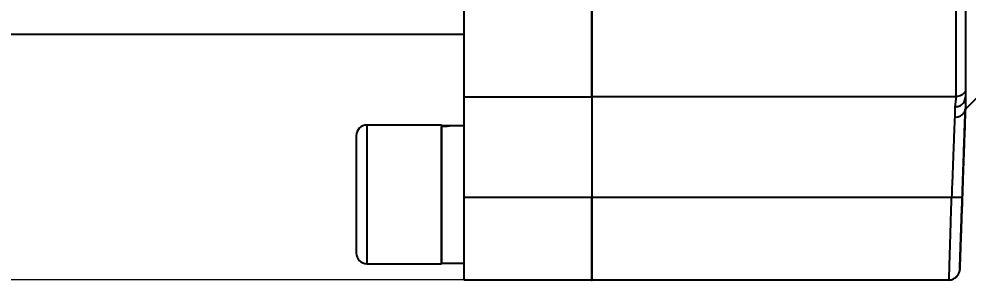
# Model space of a CAD drawing. Header units: millimetres. Extents: x 5659 to 7608, y 3628 to 5007.
# Drawn here: x 6862.7 to 6951.7, y 4674.5 to 4699.2 of the extents above; entities that cross this region are included whole.
import ezdxf

# ---------------------------------------------------------------- set-up
doc = ezdxf.new("R2010")
doc.units = ezdxf.units.MM
doc.layers.add('AM_5', color=3, linetype='Continuous', lineweight=25)
doc.styles.add('SLDTEXTSTYLE1', font='txt.shx', dxfattribs={"width": 0.7, "bigfont": 'gbcbig.shx'})
doc.dimstyles.new('SLDDIMSTYLE12$0', dxfattribs={"dimtxt": 12, "dimasz": 10, "dimexe": 0, "dimexo": 0.0625, "dimgap": 0.875, "dimtad": 1, "dimdec": 1, "dimlfac": 1.8, "dimrnd": 1e-09, "dimzin": 12, "dimdsep": 46, "dimtxsty": 'SLDTEXTSTYLE1', "dimcen": 0.09, "dimdle": 8.16, "dimclrd": 3, "dimclre": 3, "dimadec": 0, "dimazin": 3, "dimtfac": 1, "dimtdec": 1, "dimtofl": 0, "dimtmove": 0, "dimatfit": 3, "dimfxl": 0, "dimfrac": 2, "dimtolj": 1, "dimlwd": 5, "dimlwe": 5, "dimarcsym": 0})

# ---------------------------------------------------------------- blocks, each defined once
blk = doc.blocks.new('*D67')
at = {"layer": 'AM_5', "color": 3, "lineweight": 5, "transparency": 16777216}
blk.add_line((6904.381, 4860.719), (6737.76, 4860.719), dxfattribs=at)
at = {"layer": 'AM_5', "color": 3, "linetype": 'Continuous', "lineweight": 5, "transparency": 16777216}
for p, q in [((6737.76, 4850.719), (6737.76, 4684.719)), ((6904.381, 4674.719), (6737.76, 4674.719))]:
    blk.add_line(p, q, dxfattribs=at)
at = {"layer": 'AM_5', "color": 3, "transparency": 16777216}
for points in [[(6736.093, 4850.719), (6739.427, 4850.719), (6737.76, 4860.719)], [(6736.093, 4684.719), (6739.427, 4684.719), (6737.76, 4674.719)]]:
    blk.add_solid(points, dxfattribs=at)
at = {"layer": 'Defpoints', "color": 0, "transparency": 16777216}
for p in [(6904.444, 4860.719), (6737.76, 4674.719), (6904.444, 4674.719)]:
    blk.add_point(p, dxfattribs=at)
at = {"layer": 'AM_5', "color": 0, "transparency": 16777216, "insert": (6730.885, 4767.719), "char_height": 12, "attachment_point": 5, "rotation": 90, "style": 'SLDTEXTSTYLE1'}
blk.add_mtext('\\A1;186', dxfattribs=at)

msp = doc.modelspace()

# ---------------------------------------------------------------- linework, layer by layer
at = {"color": 7, "linetype": 'Continuous', "lineweight": 25}
for p, q in [((6763.443, 4697.719), (6904.443, 4697.719)), ((6904.443, 4691.874), (6916.443, 4691.874)), ((6904.443, 4691.874), (6904.443, 4682.438)), ((6916.443, 4691.888), (6950.577, 4691.888)), ((6916.443, 4691.874), (6916.443, 4682.438)), ((6950.577, 4691.888), (6950.443, 4690.917)), ((6951.367, 4691.461), (6951.443, 4691.799)), ((6951.374, 4691.477), (6951.444, 4691.875)), ((6951.443, 4692.377), (6951.443, 4691.799)), ((6951.443, 4690.698), (6952.857, 4692.112)), ((6951.443, 4691.799), (6951.443, 4690.729)), ((6950.443, 4690.917), (6950.443, 4689.955)), ((6951.443, 4690.729), (6951.443, 4690.698)), ((6951.443, 4690.698), (6951.443, 4690.671)), ((6902.343, 4689.219), (6895.343, 4689.219)), ((6895.343, 4689.219), (6895.343, 4676.219)), ((6902.343, 4689.219), (6902.343, 4676.219)), ((6902.343, 4676.279), (6902.343, 4689.043)), ((6916.443, 4682.438), (6904.443, 4682.438)), ((6904.443, 4682.438), (6904.443, 4674.719)), ((6916.443, 4674.718), (6916.443, 4682.438)), ((6950.154, 4682.435), (6916.443, 4682.435)), ((6895.343, 4676.219), (6902.343, 4676.219)), ((6902.343, 4676.279), (6904.443, 4676.279)), ((6904.443, 4674.719), (6916.443, 4674.718)), ((6916.443, 4674.699), (6949.92, 4674.698))]:
    msp.add_line(p, q, dxfattribs=at)
at = {"color": 7, "linetype": 'Continuous', "lineweight": 25, "flags": 128}
for points in [[(6904.443, 4751.785), (6904.443, 4746.666), (6904.443, 4741.644), (6904.443, 4736.742), (6904.443, 4731.984), (6904.443, 4727.391), (6904.443, 4722.985), (6904.443, 4718.786), (6904.443, 4714.813), (6904.443, 4711.085), (6904.443, 4707.62), (6904.443, 4704.432), (6904.443, 4701.537), (6904.443, 4698.949), (6904.443, 4696.678), (6904.443, 4694.737), (6904.443, 4693.133), (6904.443, 4691.874)], [(6916.443, 4691.874), (6916.443, 4693.133), (6916.443, 4694.737), (6916.443, 4696.678), (6916.443, 4698.948), (6916.443, 4701.537), (6916.443, 4704.432), (6916.443, 4707.62), (6916.443, 4711.085), (6916.443, 4714.813), (6916.443, 4718.786), (6916.443, 4722.985), (6916.443, 4727.391), (6916.443, 4731.984), (6916.443, 4736.742), (6916.443, 4741.644), (6916.443, 4746.666), (6916.443, 4751.785)], [(6950.577, 4691.888), (6950.577, 4693.158), (6950.577, 4694.772), (6950.577, 4696.724), (6950.577, 4699.005), (6950.577, 4701.603), (6950.577, 4704.508), (6950.577, 4707.704), (6950.577, 4711.179), (6950.577, 4714.914), (6950.577, 4718.894), (6950.577, 4723.1), (6950.577, 4727.513), (6950.577, 4732.111), (6950.577, 4736.874), (6950.577, 4741.78), (6950.577, 4746.805), (6950.577, 4751.927)], [(6951.443, 4752.029), (6951.443, 4746.94), (6951.443, 4741.947), (6951.443, 4737.073), (6951.443, 4732.341), (6951.443, 4727.772), (6951.443, 4723.388), (6951.443, 4719.209), (6951.443, 4715.255), (6951.443, 4711.543), (6951.443, 4708.091), (6951.443, 4704.915), (6951.443, 4702.03), (6951.443, 4699.448), (6951.443, 4697.182), (6951.443, 4695.243), (6951.443, 4693.639), (6951.443, 4692.377)]]:
    msp.add_lwpolyline(points, dxfattribs=at)
at = {"color": 7, "linetype": 'Continuous', "lineweight": 25}
for centre, start, end in [((6895.343, 4688.219), 89.99969, 179.99969), ((6895.343, 4677.219), 179.99969, 269.99969)]:
    msp.add_arc(centre, 1, start, end, dxfattribs=at)
for centre, start_param, end_param in [((6902.343, 4682.719), 1.476523, 1.570796), ((6904.443, 4682.719), 1.570796, 1.760193)]:
    msp.add_ellipse(centre, major_axis=(11.154, 0), ratio=0.57735, start_param=start_param, end_param=end_param, dxfattribs=at)
for points in [[(6916.443, 4751.924), (6916.443, 4749.5), (6916.443, 4744.653), (6916.443, 4737.635), (6916.443, 4730.886), (6916.443, 4724.481), (6916.443, 4718.476), (6916.443, 4712.929), (6916.443, 4707.89), (6916.443, 4703.407), (6916.443, 4699.517), (6916.443, 4696.274), (6916.443, 4693.643), (6916.443, 4692.473), (6916.443, 4691.888)], [(6916.443, 4691.888), (6916.443, 4691.554), (6916.443, 4690.884), (6916.443, 4688.633), (6916.443, 4685.748), (6916.443, 4683.539), (6916.443, 4682.435)], [(6951.443, 4692.377), (6951.394, 4692.306), (6951.295, 4692.165), (6951.082, 4692.011), (6950.839, 4691.907), (6950.664, 4691.894), (6950.577, 4691.888)], [(6950.443, 4690.917), (6950.573, 4690.931), (6950.834, 4690.958), (6951.175, 4691.158), (6951.303, 4691.36), (6951.367, 4691.461)]]:
    msp.add_open_spline(points, degree=3, dxfattribs=at)
for points, knots in [([(6950.443, 4689.955), (6950.425, 4689.493), (6950.388, 4688.527), (6950.321, 4686.762), (6950.241, 4684.708), (6950.186, 4683.26), (6950.154, 4682.435)], [0, 0, 0, 0, 0.238849, 0.499933, 0.714824, 1, 1, 1, 1]), ([(6950.443, 4689.955), (6950.54, 4689.96), (6950.717, 4689.97), (6950.953, 4690.052), (6951.184, 4690.187), (6951.35, 4690.375), (6951.431, 4690.572), (6951.439, 4690.682), (6951.443, 4690.729)], [0, 0, 0, 0, 0.187445, 0.340982, 0.492937, 0.740761, 0.88904, 1, 1, 1, 1]), ([(6951.154, 4682.433), (6951.182, 4683.252), (6951.238, 4684.857), (6951.317, 4687.105), (6951.387, 4689.124), (6951.425, 4690.193), (6951.443, 4690.729)], [0, 0, 0, 0, 0.256847, 0.503172, 0.750396, 1, 1, 1, 1]), ([(6951.443, 4690.671), (6951.425, 4690.158), (6951.389, 4689.132), (6951.321, 4687.173), (6951.242, 4684.917), (6951.184, 4683.263), (6951.154, 4682.403)], [0, 0, 0, 0, 0.240364, 0.480212, 0.729961, 1, 1, 1, 1]), ([(6894.343, 4688.219), (6894.343, 4688.145), (6894.343, 4688.032), (6894.343, 4687.346), (6894.343, 4686.636), (6894.343, 4685.755), (6894.343, 4684.475), (6894.343, 4683.41), (6894.343, 4682.719)], [0, 0, 0, 0, 0.239457, 0.368361, 0.5, 0.631639, 0.760543, 1, 1, 1, 1]), ([(6894.343, 4682.719), (6894.343, 4682.027), (6894.343, 4680.962), (6894.343, 4679.682), (6894.343, 4678.801), (6894.343, 4678.091), (6894.343, 4677.405), (6894.343, 4677.292), (6894.343, 4677.219)], [0, 0, 0, 0, 0.239457, 0.368361, 0.5, 0.631639, 0.760543, 1, 1, 1, 1]), ([(6916.443, 4682.435), (6916.443, 4681.418), (6916.443, 4679.383), (6916.443, 4676.789), (6916.443, 4675.192), (6916.443, 4674.507), (6916.443, 4674.701), (6916.443, 4674.702)], [0, 0, 0, 0, 0.249657, 0.499313, 0.74897, 0.998627, 1, 1, 1, 1]), ([(6949.92, 4674.745), (6949.92, 4674.734), (6949.918, 4674.691), (6949.93, 4675.086), (6949.962, 4676.133), (6950.016, 4677.912), (6950.083, 4680.077), (6950.128, 4681.577), (6950.154, 4682.435)], [0, 0, 0, 0, 0.0507582, 0.1966055, 0.4050787, 0.6314078, 0.7892811, 1, 1, 1, 1]), ([(6951.154, 4682.433), (6951.14, 4682.43), (6951.12, 4682.424), (6950.995, 4682.421), (6950.866, 4682.42), (6950.706, 4682.421), (6950.473, 4682.425), (6950.28, 4682.431), (6950.154, 4682.435)], [0, 0, 0, 0, 0.239474, 0.368372, 0.5, 0.631628, 0.760526, 1, 1, 1, 1]), ([(6951.154, 4682.403), (6951.123, 4681.511), (6951.06, 4679.728), (6950.982, 4677.49), (6950.93, 4676.003), (6950.912, 4675.489), (6950.93, 4676.021), (6950.982, 4677.52), (6951.061, 4679.762), (6951.123, 4681.543), (6951.154, 4682.433)], [0, 0, 0, 0, 0.125113, 0.250204, 0.375302, 0.500392, 0.625415, 0.750326, 0.875155, 1, 1, 1, 1]), ([(6950.99, 4677.708), (6950.99, 4677.715), (6951.008, 4678.217), (6951.066, 4679.882), (6951.125, 4681.583), (6951.154, 4682.403)], [0, 0, 0, 0, 0.007422, 0.521258, 1, 1, 1, 1]), ([(6949.876, 4674.699), (6949.952, 4674.702), (6950.098, 4674.707), (6950.322, 4674.789), (6950.5, 4674.904), (6950.624, 4675.018), (6950.701, 4675.104), (6950.765, 4675.192), (6950.815, 4675.275), (6950.944, 4675.543), (6950.895, 4675.659), (6950.945, 4676.194), (6950.973, 4677.163), (6950.99, 4677.708)], [0, 0, 0, 0, 0.047559, 0.092375, 0.130759, 0.147079, 0.161791, 0.175892, 0.190993, 0.20885, 0.379267, 0.650586, 1, 1, 1, 1])]:
    msp.add_open_spline(points, degree=3, knots=knots, dxfattribs=at)

# ---------------------------------------------------------------- dimensions: what is measured, and where the dimension line sits
at = {"layer": 'AM_5'}
dim = msp.add_linear_dim(base=(6737.76, 4674.719), p1=(6904.444, 4860.719), p2=(6904.444, 4674.719), angle=90, dimstyle='SLDDIMSTYLE12$0', override={"dimlfac": 1, "dimpost": ''}, dxfattribs=at)
dim.commit()
dim.dimension.update_dxf_attribs({"geometry": '*D67', "text_midpoint": (6730.885, 4767.719)})

doc.saveas('drawing.dxf')
